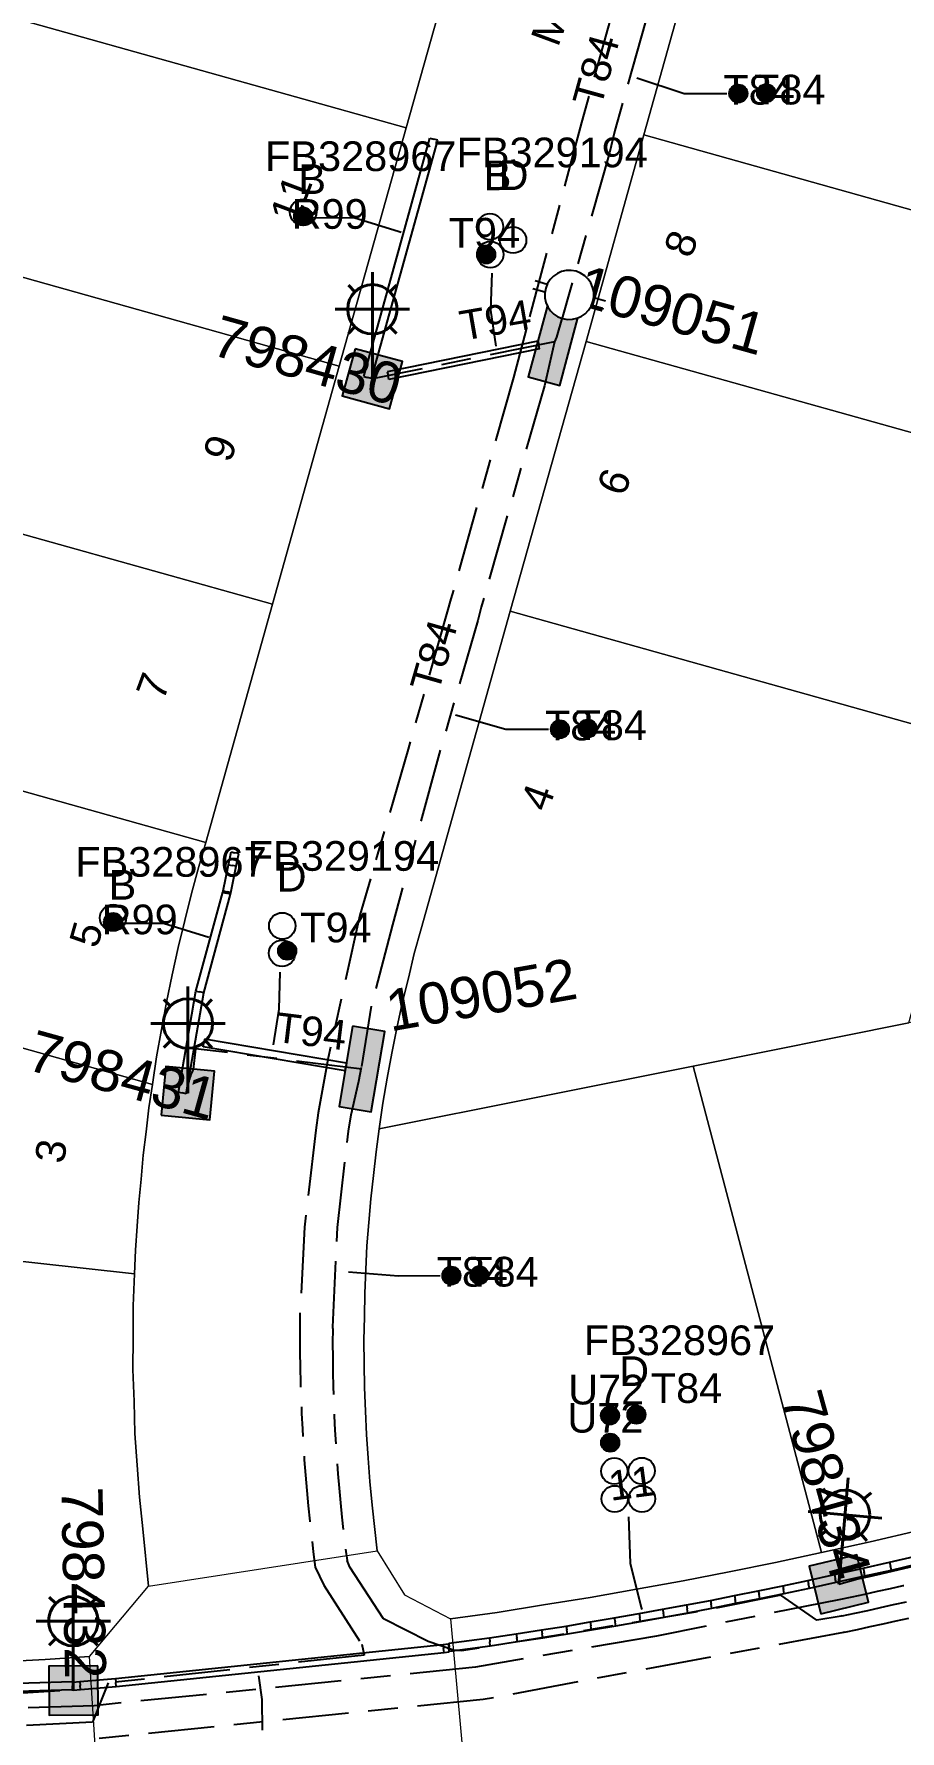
# Model space of a CAD drawing. Header units: metres. Extents: x 289087 to 291245, y 6227587 to 6229773.
# Drawn here: x 290771.9 to 290824.4, y 6228295.6 to 6228398.5 of the extents above; entities that cross this region are included whole.
import ezdxf
from ezdxf.enums import TextEntityAlignment as Align

# ---------------------------------------------------------------- set-up
doc = ezdxf.new("R2010")
doc.units = ezdxf.units.M
doc.linetypes.add('Cable Exist UG', pattern=[8.2, 4, -1.2, 1.8, -1.2])
for name, color, linetype in [('_User Ducts Config', 7, 'Continuous'), ('Duct_SP_EXT', 7, 'Continuous'), ('Equip_LV_EXT', 7, 'Continuous'), ('Equip_SP_SL_EXT', 7, 'Continuous'), ('Mains_HV_EXT', 7, 'Continuous'), ('Mains_LV_EXT', 7, 'Continuous'), ('SupportsUG_SP_LV_EXT', 7, 'Continuous'), ('SupportsUG_SP_LV_SL_EXT', 7, 'Continuous')]:
    doc.layers.add(name, color=color, linetype=linetype)
doc.layers.add('Cadastre Land Parcels_SP_EXT', color=9, linetype='Continuous', lineweight=5)
doc.layers.add('Cadastre Roads_SP_EXT', color=9, linetype='Continuous', lineweight=5)
doc.styles.add('COLUMN_LABEL', font='arial.ttf')
doc.styles.add('iecARIAL', font='arial.ttf', dxfattribs={"height": 2})
doc.styles.add('POLE_LABEL', font='arial.ttf')
doc.styles.get("Standard").update_dxf_attribs({"font": 'arial.ttf'})

# ---------------------------------------------------------------- blocks, each defined once
blk = doc.blocks.new('COLUMN_EXT')
blk.add_hatch(color=256).paths.add_polyline_path([(-1.49, 1.48), (-1.49, -1.49), (1.48, -1.49), (1.48, 1.48)])
blk.add_lwpolyline([(-1.49, -1.49), (1.48, -1.49), (1.48, 1.48), (-1.49, 1.48)], close=True)
for tag, height, style, flags, p in [('ASSET_NUM', 2.5, 'COLUMN_LABEL', 8, (2, 2)), ('STRUCTURE_PLANT_NUMBER', 0.2, 'POLE_LABEL', 9, (1.81, 0.03)), ('STREET_CODE', 0.2, 'COLUMN_LABEL', 9, (1.81, -0.2))]:
    blk.add_attdef(tag, text='', height=height, dxfattribs=dict(style=style, flags=flags)).set_placement(p, align=Align.MIDDLE_LEFT)
at = {"flags": 9}
for tag, p in [('COLUMN_TYPE', (1.81, -0.4)), ('OWNED_BY', (1.81, -0.6)), ('STATE', (1.81, -0.8)), ('USAGE', (1.81, -1)), ('STREETNAME', (1.81, -1.6)), ('SUBURB', (1.81, -1.8)), ('LEGEND', (1.81, -1.2)), ('LOCATION', (1.81, -1.4)), ('NOTES', (1.81, -2))]:
    blk.add_attdef(tag, text='', height=0.2, dxfattribs=at).set_placement(p, align=Align.MIDDLE_LEFT)
at = {"flags": 1}
blk.add_attdef('Z', (1.81, -2.35), '', height=0.2, dxfattribs=at)
blk = doc.blocks.new('PILLAR_EXT')
blk.add_hatch(color=256).paths.add_polyline_path([(-2.475, 0.99), (-2.475, -0.99), (2.475, -0.99), (2.475, 0.99)])
blk.add_lwpolyline([(-2.475, -0.99), (2.475, -0.99), (2.475, 0.99), (-2.475, 0.99)], close=True)
at = {"style": 'iecARIAL', "flags": 8}
blk.add_attdef('ASSET_NUM', (1.5, 3.5), '', height=2.5, dxfattribs=at)
for tag, p, flags in [('OWNED_BY', (0, -0.2), 9), ('STATE', (0, -0.4), 9), ('SUPPORT_TYPE', (0, -0.6), 9), ('USAGE', (0, -0.8), 9), ('LEGEND', (0, -1), 9), ('LOCATION', (0, -1.2), 9), ('STREETNAME', (0, -1.8), 9), ('SUBURB', (0, -2), 1), ('NOTES', (0, -1.4), 9), ('PARENT', (0, -1.6), 9)]:
    blk.add_attdef(tag, p, '', height=0.2, dxfattribs=dict(flags=flags))
blk = doc.blocks.new('DUCT_EXT')
blk.add_circle((0, 0.8), 0.8)
at = {"flags": 1}
blk.add_attdef('Z', (0, 0), '', height=0.2, dxfattribs=at)
at = {"flags": 9}
for tag, p in [('DUCT_CODE', (0, 0)), ('XSECT_TYPE', (0, -0.2)), ('STATE', (0, -0.6)), ('FB_REFERENCE', (0, -0.4)), ('NOTES', (0, -0.8))]:
    blk.add_attdef(tag, text='', height=0.2, dxfattribs=at).set_placement(p, align=Align.MIDDLE_LEFT)
blk = doc.blocks.new('SL_LANTERN_EXT')
at = {"lineweight": 40}
for p, q in [((0, 1.97), (0, 6.47)), ((-1.46, 5.68), (-1.06, 5.28)), ((1.46, 5.68), (1.06, 5.28)), ((-2.25, 4.22), (2.25, 4.22)), ((-1.46, 2.76), (-1.06, 3.16)), ((1.46, 2.76), (1.06, 3.16)), ((0, 0), (0, 2.72))]:
    blk.add_line(p, q, dxfattribs=at)
blk.add_circle((0, 4.22), 1.5, dxfattribs=at)
at = {"style": 'iecARIAL', "flags": 9}
blk.add_attdef('ASSET_NUM', (1.5, 1.5), '', height=2.5, dxfattribs=at)
for tag, p, height, flags in [('CONSTRUCTED_VOLTAGE', (0.98, -0.65), 0.2, 9), ('CONTROL_TYPE', (0.98, -0.85), 0.2, 9), ('LANTERN_PURPOSE', (0.98, -1.05), 0.2, 9), ('LNUMBER', (2.18, -3.25), 2.5, 8), ('OPERATING_VOLTAGE', (0.98, -1.65), 0.2, 9), ('ORIENTATION', (0.98, -1.85), 0.2, 9), ('OWNED_BY', (0.98, -2.05), 0.2, 9), ('STATE', (0.98, -2.25), 0.2, 9), ('LANTERN_TYPE', (0.98, -1.25), 0.2, 9), ('NO_PHASES', (0.98, -1.45), 0.2, 9), ('USAGE', (0.98, -2.45), 0.2, 9), ('CEXIST', (0.98, -2.65), 0.2, 9), ('CNEW', (0.98, -2.85), 0.2, 9), ('CNUMBER', (0.98, -3.05), 0.2, 9), ('CREMOVE', (0.98, -3.25), 0.2, 9), ('CREPLACE', (0.98, -3.45), 0.2, 9), ('LKINGHEIGHT', (0.98, -3.65), 0.2, 9), ('LBRACKET', (0.98, -3.85), 0.2, 9), ('LBRACKETVOCAB', (0.98, -4.05), 0.2, 9), ('LCATEGORY', (0.98, -4.25), 0.2, 9), ('LCHARGE1', (0.98, -4.45), 0.2, 9), ('LCHARGE1PERCENT', (0.98, -4.65), 0.2, 9), ('LCHARGE2', (0.98, -4.85), 0.2, 9), ('LCHARGE2PERCENT', (0.98, -5.05), 0.2, 9), ('LCHARGE3', (0.98, -5.25), 0.2, 9), ('LCHARGE3PERCENT', (0.98, -5.45), 0.2, 9), ('LEXIST', (0.98, -5.65), 0.2, 9), ('LLAMP', (0.98, -5.85), 0.2, 9), ('LLAMPVOCAB', (0.98, -6.05), 0.2, 9), ('LMAST', (0.98, -6.25), 0.2, 9), ('LMASTVOCAB', (0.98, -6.45), 0.2, 9), ('LNEW', (0.98, -6.65), 0.2, 9), ('LANTNUMBER', (0.98, -6.85), 0.2, 9), ('LOUTREACH', (0.98, -7.25), 0.2, 9), ('LOUTREACHVOCAB', (0.98, -7.45), 0.2, 9), ('LRATECODE', (0.98, -7.65), 0.2, 9), ('LREMOVE', (0.98, -7.85), 0.2, 9), ('LREPLACE', (0.98, -8.05), 0.2, 9), ('LTYPE', (0.98, -8.25), 0.2, 9), ('STREETNAME', (0.98, -9.25), 0.2, 9), ('SUBURB', (0.98, -9.45), 0.2, 1), ('LTYPEVOCAB', (0.98, -8.45), 0.2, 9), ('LEGEND', (0.98, -8.65), 0.2, 9), ('LOCATION', (0.98, -8.85), 0.2, 9), ('NOTES', (0.98, -9.05), 0.2, 9)]:
    blk.add_attdef(tag, p, '', height=height, dxfattribs=dict(flags=flags))
blk = doc.blocks.new('LV_UG_LINKS_OPEN_EXT')
for p, q in [((-0.25, 1.47), (-0.25, 2.22)), ((0.25, 1.47), (0.25, 2.22)), ((-0.25, -1.47), (-0.25, -2.22)), ((0.25, -1.47), (0.25, -2.22))]:
    blk.add_line(p, q)
at = {"flags": 9}
for tag, p in [('ACTUAL_STATUS', (0, 0)), ('CONSTRUCTED_VOLTAGE', (0, -0.2)), ('OPERATING_VOLTAGE', (0, -0.6)), ('ORIENTATION', (0, -0.8)), ('STATE', (0, -1)), ('NO_PHASES', (0, -0.4)), ('SWITCH_TYPE', (0, -1.2)), ('USAGE', (0, -1.4)), ('NOTES', (0, -1.6))]:
    blk.add_attdef(tag, text='', height=0.2, dxfattribs=at).set_placement(p, align=Align.MIDDLE_LEFT)
at = {"flags": 1}
blk.add_attdef('Z', (0, 0), '', height=0.2, dxfattribs=at)
blk.add_wipeout([(-0.25, 1.47), (-0.43, 1.43), (-0.61, 1.36), (-0.77, 1.28), (-0.93, 1.17), (-1.07, 1.05), (-1.19, 0.9), (-1.29, 0.75), (-1.38, 0.58), (-1.44, 0.4), (-1.48, 0.22), (-1.49, 0.03), (-1.49, -0.16), (-1.45, -0.34), (-1.4, -0.52), (-1.32, -0.69), (-1.23, -0.85), (-1.11, -1), (-0.98, -1.13), (-0.83, -1.24), (-0.66, -1.34), (-0.49, -1.41), (-0.31, -1.46), (-0.13, -1.49), (0.06, -1.49), (0.25, -1.47), (0.43, -1.43), (0.61, -1.36), (0.77, -1.28), (0.93, -1.17), (1.07, -1.05), (1.19, -0.9), (1.29, -0.75), (1.38, -0.58), (1.44, -0.4), (1.48, -0.22), (1.49, -0.03), (1.49, 0.16), (1.45, 0.34), (1.4, 0.52), (1.32, 0.69), (1.23, 0.85), (1.11, 1), (0.98, 1.13), (0.83, 1.24), (0.66, 1.34), (0.49, 1.41), (0.31, 1.46), (0.13, 1.49), (-0.06, 1.49)])
blk.add_lwpolyline([(0, -1.49, 1), (0, 1.49, 1)], format="xyb", close=True)
blk = doc.blocks.new('CABLE_LARGE_EXT')
h = blk.add_hatch(color=256)
edge = h.paths.add_edge_path()
edge.add_arc((0, 0.55), 0.55, 0, 360)
blk.add_circle((0, 0.55), 0.55)
at = {"flags": 1}
blk.add_attdef('Z', (0, 0), '', height=0.2, dxfattribs=at)
at = {"flags": 9}
for tag, p in [('COND_CODE', (0, 0)), ('STATE', (0, -0.4)), ('XSECT_SIZE', (0, -0.6)), ('FB_REFERENCE', (0, -0.2)), ('NOTES', (0, -0.8))]:
    blk.add_attdef(tag, text='', height=0.2, dxfattribs=at).set_placement(p, align=Align.MIDDLE_LEFT)

msp = doc.modelspace()

# ---------------------------------------------------------------- linework, layer by layer
at = {"layer": '_User Ducts Config'}
for points in [[(290813.89, 6228394.87), (290811.29, 6228394.86), (290808.43, 6228395.81)], [(290788.76, 6228387.35), (290791.26, 6228387.37), (290794.02, 6228386.52), (290794.14, 6228386.48)], [(290799.63, 6228383.98), (290799.56, 6228381.75), (290799.88, 6228379.57)], [(290803.07, 6228356.32), (290800.49, 6228356.31), (290797.43, 6228357.18)], [(290777.23, 6228344.57), (290779.73, 6228344.58), (290782.46, 6228343.73)], [(290786.77, 6228341.6), (290786.71, 6228339.36), (290786.37, 6228337.2)], [(290796.5, 6228323.19), (290793.97, 6228323.16), (290790.94, 6228323.41)], [(290807.91, 6228308.57), (290808.03, 6228305.76), (290808.69, 6228303.08), (290808.73, 6228302.95)], [(290785.72, 6228295.63), (290785.7, 6228297.49), (290785.51, 6228298.93)]]:
    msp.add_lwpolyline(points, dxfattribs=at)
at = {"layer": 'Cadastre Land Parcels_SP_EXT', "linetype": 'Continuous'}
for points in [[(290798.49, 6228407.24), (290769.6, 6228415.33), (290769.11, 6228413.62), (290765.54, 6228400.9), (290794.44, 6228392.8), (290798.49, 6228407.24)], [(290842.33, 6228400.64), (290813.44, 6228408.74), (290808.85, 6228392.37), (290837.74, 6228384.27), (290842.33, 6228400.64)], [(290794.44, 6228392.8), (290765.54, 6228400.9), (290764.26, 6228396.28), (290761.5, 6228386.45), (290790.38, 6228378.35), (290794.44, 6228392.8)], [(290837.74, 6228384.27), (290808.85, 6228392.37), (290805.35, 6228379.85), (290834.23, 6228371.75), (290837.74, 6228384.27)], [(290790.38, 6228378.35), (290761.5, 6228386.45), (290759.39, 6228378.95), (290757.45, 6228372.01), (290786.33, 6228363.92), (290790.38, 6228378.35)], [(290833.15, 6228367.91), (290834.23, 6228371.75), (290805.35, 6228379.85), (290800.75, 6228363.49), (290829.64, 6228355.39), (290833.15, 6228367.91)], [(290786.33, 6228363.92), (290757.45, 6228372.01), (290754.54, 6228361.62), (290753.4, 6228357.57), (290782.28, 6228349.47), (290786.33, 6228363.92)], [(290811.84, 6228335.91), (290824.91, 6228338.52), (290829.64, 6228355.39), (290800.75, 6228363.49), (290795.35, 6228344.23), (290794.93, 6228342.74), (290794.57, 6228341.23), (290794.2, 6228339.73), (290793.88, 6228338.21), (290793.56, 6228336.7), (290793.29, 6228335.17), (290793.03, 6228333.65), (290792.8, 6228332.11), (290811.84, 6228335.91)], [(290779.3, 6228336.47), (290779.6, 6228338.13), (290779.9, 6228339.79), (290780.25, 6228341.45), (290780.61, 6228343.1), (290781.01, 6228344.74), (290781.42, 6228346.38), (290781.87, 6228348.01), (290782.28, 6228349.47), (290753.4, 6228357.57), (290749.68, 6228344.29), (290749.35, 6228343.12), (290779.05, 6228334.8), (290779.3, 6228336.47)], [(290778.03, 6228324.75), (290778.12, 6228326.19), (290778.22, 6228327.63), (290778.36, 6228329.06), (290778.49, 6228330.5), (290778.66, 6228331.93), (290778.84, 6228333.37), (290779.05, 6228334.8), (290749.35, 6228343.12), (290744.81, 6228326.95), (290754.13, 6228325.93), (290777.97, 6228323.3), (290778.03, 6228324.75)], [(290822.57, 6228307.05), (290825.51, 6228307.75), (290828.44, 6228308.45), (290831.37, 6228309.21), (290834.29, 6228309.97), (290837.2, 6228310.78), (290840.1, 6228311.6), (290843, 6228312.47), (290835.57, 6228340.65), (290824.91, 6228338.52), (290811.84, 6228335.91), (290819.62, 6228306.41), (290822.57, 6228307.05)], [(290799.95, 6228302.78), (290802.77, 6228303.23), (290805.59, 6228303.68), (290808.41, 6228304.19), (290811.23, 6228304.69), (290814.03, 6228305.24), (290816.83, 6228305.8), (290819.62, 6228306.41), (290811.84, 6228335.91), (290792.8, 6228332.11), (290792.61, 6228330.7), (290792.45, 6228329.28), (290792.29, 6228327.86), (290792.18, 6228326.43), (290792.06, 6228325), (290792, 6228323.57), (290791.92, 6228322.14), (290791.9, 6228320.71), (290791.87, 6228319.29), (290791.89, 6228317.86), (290791.91, 6228316.42), (290791.96, 6228314.99), (290792.03, 6228313.57), (290792.13, 6228312.14), (290792.24, 6228310.71), (290792.38, 6228309.29), (290792.67, 6228306.51), (290794.34, 6228303.84), (290797.12, 6228302.38), (290799.95, 6228302.78)], [(290764.41, 6228299.56), (290767.13, 6228299.65), (290769.83, 6228299.79), (290772.54, 6228299.92), (290775.24, 6228300.11), (290778.82, 6228304.38), (290778.46, 6228307.84), (290778.26, 6228309.77), (290778.13, 6228311.7), (290777.99, 6228313.63), (290777.94, 6228315.57), (290777.87, 6228317.51), (290777.88, 6228319.43), (290777.89, 6228321.37), (290777.97, 6228323.3), (290754.13, 6228325.93), (290753.57, 6228299.4), (290756.28, 6228299.39), (290758.99, 6228299.43), (290761.7, 6228299.47), (290764.41, 6228299.56)]]:
    msp.add_lwpolyline(points, close=True, dxfattribs=at)
at = {"layer": 'Cadastre Roads_SP_EXT', "linetype": 'Continuous'}
for points in [[(290798.49, 6228407.24), (290794.44, 6228392.8), (290790.38, 6228378.35), (290786.33, 6228363.92), (290782.28, 6228349.47), (290781.87, 6228348.01), (290781.42, 6228346.38), (290781.01, 6228344.74), (290780.61, 6228343.1), (290780.25, 6228341.45), (290779.9, 6228339.79), (290779.6, 6228338.13), (290779.3, 6228336.47), (290779.05, 6228334.8), (290778.84, 6228333.37), (290778.66, 6228331.93), (290778.49, 6228330.5), (290778.36, 6228329.06), (290778.22, 6228327.63), (290778.12, 6228326.19), (290778.03, 6228324.75), (290777.97, 6228323.3), (290777.89, 6228321.37), (290777.88, 6228319.43), (290777.87, 6228317.51), (290777.94, 6228315.57), (290777.99, 6228313.63), (290778.13, 6228311.7), (290778.26, 6228309.77), (290778.46, 6228307.84), (290778.82, 6228304.38), (290792.67, 6228306.51), (290792.67, 6228306.51), (290792.38, 6228309.29), (290792.24, 6228310.71), (290792.13, 6228312.14), (290792.03, 6228313.57), (290791.96, 6228314.99), (290791.91, 6228316.42), (290791.89, 6228317.86), (290791.87, 6228319.29), (290791.9, 6228320.71), (290791.92, 6228322.14), (290792, 6228323.57), (290792.06, 6228325), (290792.18, 6228326.43), (290792.29, 6228327.86), (290792.45, 6228329.28), (290792.61, 6228330.7), (290792.8, 6228332.11), (290793.03, 6228333.65), (290793.29, 6228335.17), (290793.56, 6228336.7), (290793.88, 6228338.21), (290794.2, 6228339.73), (290794.57, 6228341.23), (290794.93, 6228342.74), (290795.35, 6228344.23), (290800.75, 6228363.49), (290805.35, 6228379.85), (290808.85, 6228392.37), (290813.44, 6228408.74)], [(290825.51, 6228307.75), (290822.57, 6228307.05), (290819.62, 6228306.41), (290816.83, 6228305.8), (290814.03, 6228305.24), (290811.23, 6228304.69), (290808.41, 6228304.19), (290805.59, 6228303.68), (290802.77, 6228303.23), (290799.95, 6228302.78), (290797.12, 6228302.38), (290798.31, 6228289.4)], [(290771.28, 6228286.83), (290772.87, 6228286.91), (290774.47, 6228287.01), (290776.06, 6228287.11), (290775.24, 6228300.11), (290772.54, 6228299.92), (290769.83, 6228299.79)]]:
    msp.add_lwpolyline(points, dxfattribs=at)
at = {"layer": 'Duct_SP_EXT'}
for p, q in [((290791.86, 6228377.73), (290795.88, 6228392.18)), ((290795.88, 6228392.18), (290796.11, 6228392.11)), ((290796.35, 6228392.05), (290796.11, 6228392.11)), ((290792.33, 6228377.6), (290796.35, 6228392.05)), ((290802.43, 6228379.87), (290793.29, 6228378.01)), ((290802.43, 6228379.87), (290802.48, 6228379.64)), ((290802.53, 6228379.4), (290793.39, 6228377.54)), ((290802.53, 6228379.4), (290802.48, 6228379.64)), ((290791.86, 6228377.73), (290792.1, 6228377.66)), ((290792.33, 6228377.6), (290792.1, 6228377.66)), ((290793.29, 6228378.01), (290793.34, 6228377.78)), ((290793.39, 6228377.54), (290793.34, 6228377.78)), ((290783.66, 6228348.12), (290783.82, 6228348.89)), ((290783.82, 6228348.89), (290784.05, 6228348.84)), ((290783.34, 6228346.54), (290783.66, 6228348.12)), ((290783.66, 6228348.12), (290783.89, 6228348.07)), ((290783.81, 6228346.42), (290784.13, 6228348.02)), ((290784.13, 6228348.02), (290783.89, 6228348.07)), ((290784.29, 6228348.79), (290784.05, 6228348.84)), ((290784.13, 6228348.02), (290784.29, 6228348.79)), ((290781.69, 6228340.45), (290783.32, 6228346.46)), ((290782.16, 6228340.35), (290783.78, 6228346.33)), ((290783.32, 6228346.46), (290783.34, 6228346.54)), ((290783.32, 6228346.46), (290783.32, 6228346.46)), ((290783.32, 6228346.46), (290783.55, 6228346.4)), ((290783.32, 6228346.46), (290783.55, 6228346.4)), ((290783.34, 6228346.54), (290783.58, 6228346.48)), ((290783.78, 6228346.33), (290783.55, 6228346.4)), ((290783.78, 6228346.33), (290783.55, 6228346.4)), ((290783.81, 6228346.42), (290783.58, 6228346.48)), ((290783.78, 6228346.33), (290783.81, 6228346.42)), ((290783.78, 6228346.33), (290783.78, 6228346.33)), ((290780.62, 6228334.32), (290781.69, 6228340.45)), ((290781.1, 6228334.23), (290782.16, 6228340.35)), ((290781.69, 6228340.45), (290781.92, 6228340.4)), ((290782.16, 6228340.35), (290781.92, 6228340.4)), ((290782.2, 6228337.54), (290782.16, 6228337.3)), ((290790.82, 6228336.09), (290782.2, 6228337.54)), ((290782.12, 6228337.07), (290782.16, 6228337.3)), ((290790.74, 6228335.62), (290782.12, 6228337.07)), ((290790.74, 6228335.62), (290790.78, 6228335.85)), ((290790.82, 6228336.09), (290790.78, 6228335.85)), ((290780.62, 6228334.32), (290780.86, 6228334.28)), ((290781.1, 6228334.23), (290780.86, 6228334.28)), ((290822.15, 6228305.46), (290823.75, 6228305.82)), ((290823.75, 6228305.82), (290825.25, 6228306.17)), ((290823.75, 6228305.82), (290823.81, 6228305.59)), ((290823.86, 6228305.35), (290825.36, 6228305.7)), ((290817.27, 6228304.4), (290818.79, 6228304.72)), ((290818.79, 6228304.72), (290820.41, 6228305.08)), ((290818.79, 6228304.72), (290818.84, 6228304.49)), ((290818.89, 6228304.25), (290820.51, 6228304.61)), ((290820.41, 6228305.08), (290822.15, 6228305.46)), ((290820.41, 6228305.08), (290820.46, 6228304.84)), ((290820.41, 6228305.08), (290820.46, 6228304.84)), ((290820.51, 6228304.61), (290820.46, 6228304.84)), ((290820.52, 6228304.61), (290820.46, 6228304.84)), ((290820.52, 6228304.61), (290822.26, 6228304.99)), ((290822.15, 6228305.46), (290822.21, 6228305.22)), ((290822.26, 6228304.99), (290822.21, 6228305.22)), ((290822.26, 6228304.99), (290823.86, 6228305.35)), ((290823.86, 6228305.35), (290823.81, 6228305.59)), ((290812.89, 6228303.51), (290814.34, 6228303.8)), ((290814.34, 6228303.8), (290815.79, 6228304.09)), ((290814.34, 6228303.8), (290814.38, 6228303.56)), ((290814.43, 6228303.33), (290814.38, 6228303.56)), ((290814.43, 6228303.33), (290815.89, 6228303.62)), ((290815.79, 6228304.09), (290817.27, 6228304.4)), ((290815.79, 6228304.09), (290815.84, 6228303.86)), ((290815.89, 6228303.62), (290815.84, 6228303.86)), ((290815.89, 6228303.62), (290817.36, 6228303.93)), ((290817.27, 6228304.4), (290817.32, 6228304.16)), ((290817.36, 6228303.93), (290817.32, 6228304.16)), ((290817.36, 6228303.93), (290818.89, 6228304.25)), ((290818.89, 6228304.25), (290818.84, 6228304.49)), ((290807.06, 6228302.45), (290808.56, 6228302.71)), ((290808.56, 6228302.71), (290809.99, 6228302.97)), ((290808.56, 6228302.71), (290808.6, 6228302.47)), ((290809.99, 6228302.97), (290811.43, 6228303.24)), ((290809.99, 6228302.97), (290810.04, 6228302.73)), ((290810.08, 6228302.49), (290810.04, 6228302.73)), ((290810.08, 6228302.49), (290811.52, 6228302.76)), ((290811.43, 6228303.24), (290812.89, 6228303.51)), ((290811.43, 6228303.24), (290811.48, 6228303)), ((290811.52, 6228302.76), (290811.48, 6228303)), ((290811.52, 6228302.76), (290812.98, 6228303.04)), ((290812.89, 6228303.51), (290812.93, 6228303.28)), ((290812.98, 6228303.04), (290812.93, 6228303.28)), ((290812.98, 6228303.04), (290814.43, 6228303.33)), ((290801.11, 6228301.48), (290802.64, 6228301.72)), ((290802.64, 6228301.72), (290804.13, 6228301.95)), ((290802.64, 6228301.72), (290802.68, 6228301.48)), ((290804.13, 6228301.95), (290805.6, 6228302.2)), ((290804.13, 6228301.95), (290804.17, 6228301.72)), ((290804.21, 6228301.48), (290804.17, 6228301.72)), ((290804.21, 6228301.48), (290805.68, 6228301.72)), ((290805.6, 6228302.2), (290807.06, 6228302.45)), ((290805.6, 6228302.2), (290805.64, 6228301.96)), ((290805.68, 6228301.72), (290805.64, 6228301.96)), ((290805.68, 6228301.72), (290807.15, 6228301.97)), ((290807.06, 6228302.45), (290807.11, 6228302.21)), ((290807.15, 6228301.97), (290807.11, 6228302.21)), ((290807.15, 6228301.97), (290808.64, 6228302.23)), ((290808.64, 6228302.23), (290808.6, 6228302.47)), ((290808.64, 6228302.23), (290810.08, 6228302.49)), ((290776.8, 6228298.77), (290796.68, 6228300.83)), ((290796.68, 6228300.83), (290796.99, 6228300.87)), ((290796.68, 6228300.83), (290796.71, 6228300.59)), ((290796.74, 6228300.35), (290796.71, 6228300.59)), ((290796.99, 6228300.87), (290797.02, 6228300.63)), ((290797.02, 6228300.91), (290799.48, 6228301.24)), ((290797.02, 6228300.91), (290797.05, 6228300.67)), ((290797.05, 6228300.39), (290797.02, 6228300.63)), ((290797.08, 6228300.43), (290797.05, 6228300.67)), ((290797.08, 6228300.43), (290799.54, 6228300.76)), ((290799.48, 6228301.24), (290801.11, 6228301.48)), ((290799.48, 6228301.24), (290799.51, 6228301)), ((290799.54, 6228300.76), (290799.51, 6228301)), ((290799.54, 6228300.76), (290801.18, 6228301.01)), ((290801.11, 6228301.48), (290801.15, 6228301.24)), ((290801.18, 6228301.01), (290801.15, 6228301.24)), ((290801.18, 6228301.01), (290802.72, 6228301.24)), ((290802.72, 6228301.24), (290802.68, 6228301.48)), ((290802.72, 6228301.24), (290804.21, 6228301.48)), ((290776.85, 6228298.29), (290796.74, 6228300.35)), ((290796.74, 6228300.35), (290797.05, 6228300.39)), ((290774.2, 6228298.56), (290753.91, 6228297.94)), ((290774.2, 6228298.56), (290774.2, 6228298.32)), ((290774.23, 6228298.55), (290774.64, 6228298.58)), ((290774.23, 6228298.55), (290774.25, 6228298.31)), ((290774.64, 6228298.58), (290776.8, 6228298.77)), ((290774.64, 6228298.58), (290774.66, 6228298.34)), ((290776.8, 6228298.77), (290776.82, 6228298.53)), ((290776.85, 6228298.29), (290776.82, 6228298.53)), ((290774.21, 6228298.08), (290753.93, 6228297.46)), ((290774.21, 6228298.08), (290774.2, 6228298.32)), ((290774.27, 6228298.07), (290774.25, 6228298.31)), ((290774.27, 6228298.07), (290774.68, 6228298.1)), ((290774.68, 6228298.1), (290774.66, 6228298.34)), ((290774.68, 6228298.1), (290776.85, 6228298.29))]:
    msp.add_line(p, q, dxfattribs=at)
at = {"layer": 'Mains_HV_EXT', "linetype": 'Cable Exist UG'}
for points in [[(290833.04, 6228306.56, -0.01603), (290820.7, 6228303.56), (290820.7, 6228303.56), (290820.67, 6228303.55), (290809.62, 6228301.34), (290798.65, 6228299.46), (290775.52, 6228297.12), (290775.52, 6228297.12), (290753.99, 6228296.41)], [(290833.51, 6228304.62, -0.016076), (290821.01, 6228301.58), (290821.01, 6228301.58), (290820.96, 6228301.57), (290799.1, 6228297.49), (290775.66, 6228295.11)]]:
    msp.add_lwpolyline(points, format="xyb", dxfattribs=at)
at = {"layer": 'Mains_LV_EXT', "linetype": 'Cable Exist UG'}
for points in [[(290803.44, 6228379.83), (290802.82, 6228377.16), (290802.82, 6228377.16), (290798.99, 6228363.73), (290798.79, 6228362.93), (290798.79, 6228362.93), (290796.37, 6228354.62), (290793.61, 6228344.47), (290792.31, 6228339.55), (290791.73, 6228335.88)], [(290803.44, 6228379.83), (290792.39, 6228377.58)]]:
    msp.add_lwpolyline(points, dxfattribs=at)
for points in [[(290791.75, 6228335.73), (290781.66, 6228336.96), (290781.52, 6228335.7), (290781.52, 6228335.7, 0.107829), (290781.15, 6228334.24)], [(290833.28, 6228305.59, -0.01605), (290820.87, 6228302.57), (290820.87, 6228302.57), (290820.82, 6228302.56), (290819.35, 6228302.31), (290817.15, 6228303.82), (290817.15, 6228303.82), (290812.09, 6228302.81), (290797.79, 6228300.44), (290797.3, 6228300.49), (290795.77, 6228301.01), (290793.06, 6228302.38), (290791.02, 6228305.53), (290790.85, 6228305.93), (290790.85, 6228305.93, -0.034926), (290789.98, 6228319.99), (290789.98, 6228319.99), (290789.98, 6228320.08), (290790.27, 6228326.11), (290790.94, 6228331.96), (290791.11, 6228332.95), (290791.11, 6228332.95), (290791.56, 6228335), (290791.72, 6228335.84)], [(290820.68, 6228304.49), (290821.83, 6228304.81), (290821.83, 6228304.81, 0.014369), (290832.82, 6228307.54), (290832.82, 6228307.54), (290843.98, 6228310.66)], [(290731.3, 6228298.28), (290732.34, 6228298.16), (290732.34, 6228298.16, 0.014096), (290753.93, 6228297.4), (290753.93, 6228297.4), (290769.45, 6228297.79), (290774.27, 6228298.1)]]:
    msp.add_lwpolyline(points, format="xyb", dxfattribs=at)

# ---------------------------------------------------------------- block references
at = {"layer": '_User Ducts Config'}
for name, p, rotation in [('CABLE_LARGE_EXT', (290814.03, 6228394.88), 270.020791723344), ('CABLE_LARGE_EXT', (290815.72, 6228394.91), 270.020791723344), ('DUCT_EXT', (290798.72, 6228386.79), 271.1345438198867), ('DUCT_EXT', (290798.74, 6228385.1), 271.1345438198867), ('DUCT_EXT', (290800.12, 6228385.98), 271.1345438198867), ('CABLE_LARGE_EXT', (290803.21, 6228356.33), 270.020791723344), ('CABLE_LARGE_EXT', (290804.89, 6228356.37), 270.020791723344), ('DUCT_EXT', (290787.71, 6228342.75), 90.20797451431139), ('CABLE_LARGE_EXT', (290796.63, 6228323.2), 270.020791723344), ('CABLE_LARGE_EXT', (290798.33, 6228323.23), 270.020791723344), ('CABLE_LARGE_EXT', (290806.25, 6228314.72), 270.020791723344), ('CABLE_LARGE_EXT', (290807.85, 6228314.77), 270.020791723344), ('CABLE_LARGE_EXT', (290806.26, 6228313.07), 270.020791723344), ('DUCT_EXT', (290806.26, 6228311.35), 270.020791723344), ('DUCT_EXT', (290807.92, 6228311.36), 270.020791723344), ('DUCT_EXT', (290806.28, 6228309.66), 270.020791723344), ('DUCT_EXT', (290807.93, 6228309.66), 270.020791723344)]:
    msp.add_blockref(name, p, dxfattribs=dict(at, rotation=rotation))
for name, p in [('DUCT_EXT', (290788.19, 6228386.88)), ('CABLE_LARGE_EXT', (290788.19, 6228386.88)), ('CABLE_LARGE_EXT', (290799.29, 6228384.57)), ('DUCT_EXT', (290776.66, 6228344.1)), ('CABLE_LARGE_EXT', (290776.66, 6228344.1)), ('DUCT_EXT', (290786.92, 6228343.61)), ('CABLE_LARGE_EXT', (290787.22, 6228342.35))]:
    msp.add_blockref(name, p, dxfattribs=at)
at = {"layer": 'Equip_SP_SL_EXT'}
for p in [(290792.39, 6228377.58), (290781.2, 6228334.27), (290774.25, 6228298.03)]:
    msp.add_blockref('SL_LANTERN_EXT', p, dxfattribs=at)
at = {"layer": 'Equip_SP_SL_EXT', "rotation": 355.0030695811138}
msp.add_blockref('SL_LANTERN_EXT', (290820.68, 6228304.49), dxfattribs=at)
at = {"layer": 'SupportsUG_SP_LV_EXT'}
ref = msp.add_blockref('PILLAR_EXT', (290803.44, 6228379.83), dxfattribs=dict(at, rotation=255.0382311026108))
ref.add_attrib('ASSET_NUM', '109051', dxfattribs={"layer": '0', "height": 2.5, "rotation": 344.3839, "style": 'iecARIAL'}).set_placement((290804.94, 6228383.33), align=Align.MIDDLE_LEFT)
ref = msp.add_blockref('PILLAR_EXT', (290791.75, 6228335.73), dxfattribs=dict(at, rotation=260.4649569113362))
ref.add_attrib('ASSET_NUM', '109052', dxfattribs={"layer": '0', "height": 2.5, "rotation": 10.0229, "style": 'iecARIAL'}).set_placement((290793.25, 6228339.23), align=Align.MIDDLE_LEFT)
at = {"layer": 'SupportsUG_SP_LV_SL_EXT'}
ref = msp.add_blockref('COLUMN_EXT', (290792.39, 6228377.58), dxfattribs=dict(at, rotation=254.8047227145062))
ref.add_attrib('ASSET_NUM', '798430', dxfattribs={"layer": '0', "height": 2.5, "rotation": 344.2892, "style": 'COLUMN_LABEL'}).set_placement((290794.39, 6228378.33), align=Align.TOP_RIGHT)
ref = msp.add_blockref('COLUMN_EXT', (290781.2, 6228334.27), dxfattribs=dict(at, rotation=354.7459406016461))
ref.add_attrib('ASSET_NUM', '798431', dxfattribs={"layer": '0', "height": 2.5, "rotation": 344.4914, "style": 'COLUMN_LABEL'}).set_placement((290783.2, 6228335.02), align=Align.TOP_RIGHT)
ref = msp.add_blockref('COLUMN_EXT', (290820.68, 6228304.49), dxfattribs=dict(at, rotation=13.59970291064629))
ref.add_attrib('ASSET_NUM', '798434', dxfattribs={"layer": '0', "height": 2.5, "rotation": 285.4914, "style": 'COLUMN_LABEL'}).set_placement((290822.68, 6228305.24), align=Align.TOP_RIGHT)
ref = msp.add_blockref('COLUMN_EXT', (290774.25, 6228298.03), dxfattribs=dict(at, rotation=180.3857613265703))
ref.add_attrib('ASSET_NUM', '798432', dxfattribs={"layer": '0', "height": 2.5, "rotation": 271.1225, "style": 'COLUMN_LABEL'}).set_placement((290776.25, 6228298.78), align=Align.TOP_RIGHT)

# ---------------------------------------------------------------- texts
at = {"layer": '_User Ducts Config'}
for s, p in [('T84', (290813.67, 6228394.21)), ('T84', (290815.53, 6228394.22)), ('FB329194', (290797.49, 6228390.41)), ('FB328967', (290785.88, 6228390.18)), ('B', (290787.9, 6228388.79)), ('B', (290799.14, 6228389.02)), ('D', (290800.04, 6228389.03)), ('R99', (290787.49, 6228386.68)), ('T94', (290797.01, 6228385.54)), ('T84', (290802.85, 6228355.66)), ('T84', (290804.71, 6228355.68)), ('FB328967', (290774.37, 6228347.39)), ('FB329194', (290784.83, 6228347.75)), ('D', (290786.58, 6228346.49)), ('B', (290776.39, 6228346)), ('R99', (290775.97, 6228343.9)), ('T94', (290788.01, 6228343.41)), ('T84', (290796.28, 6228322.53)), ('T84', (290798.14, 6228322.54)), ('FB328967', (290805.21, 6228318.38)), ('D', (290807.35, 6228316.51)), ('U72', (290804.26, 6228315.39)), ('T84', (290809.27, 6228315.48)), ('U72', (290804.21, 6228313.68))]:
    msp.add_text(s, height=1.8, dxfattribs=at).set_placement(p)
at = {"layer": 'Cadastre Land Parcels_SP_EXT'}
for s, rotation, p in [('11', 69.444, (290787.81, 6228386.87)), ('8', 69.7751, (290811.7, 6228384.82)), ('9', 69.7751, (290783.75, 6228372.42)), ('6', 70.0169, (290807.65, 6228370.38)), ('7', 69.7751, (290779.7, 6228357.98)), ('4', 70.0169, (290803.01, 6228351.25)), ('5', 74.09, (290775.7, 6228342.98)), ('3', 82.2695, (290773.69, 6228329.94)), ('11', 7.4757, (290806.83, 6228309.54))]:
    msp.add_text(s, height=1.8, rotation=rotation, dxfattribs=at).set_placement(p)
at = {"layer": 'Cadastre Roads_SP_EXT'}
msp.add_text('MONTAZAH ST', height=1.8, rotation=69.7751, dxfattribs=at).set_placement((290803.64, 6228397.64))
at = {"layer": 'Mains_LV_EXT'}
for s, rotation, p in [('T84', 74.5351, (290806.24, 6228393.96)), ('T84', 74.0244, (290796.38, 6228358.47)), ('T94', 352.9865, (290786.41, 6228337.39))]:
    msp.add_text(s, height=1.8, rotation=rotation, dxfattribs=at).set_placement(p)

# ---------------------------------------------------------------- next in the draw order: block references
at = {"layer": 'Equip_LV_EXT', "rotation": 74.17644674711818}
msp.add_blockref('LV_UG_LINKS_OPEN_EXT', (290804.33, 6228382.67), dxfattribs=at)

# ---------------------------------------------------------------- next in the draw order: linework, layer by layer
at = {"layer": 'Mains_LV_EXT', "linetype": 'Cable Exist UG'}
msp.add_lwpolyline([(290811.64, 6228409.12), (290811.21, 6228407.19), (290811.21, 6228407.19), (290807.09, 6228392.64), (290806.77, 6228391.28), (290806.77, 6228391.28), (290803.56, 6228380.1), (290803.44, 6228379.83)], dxfattribs=at)
msp.add_lwpolyline([(290809.12, 6228407.62), (290805.07, 6228393.13), (290801.72, 6228380.58), (290800.94, 6228377.67), (290800.94, 6228377.67), (290797.15, 6228364.25), (290796.92, 6228363.46), (290794.56, 6228355.13), (290791.63, 6228345.05), (290789.7, 6228336.4), (290789.1, 6228333.08), (290789.1, 6228333.08), (290788.95, 6228332.03), (290788.27, 6228326.13), (290787.98, 6228320.63), (290787.99, 6228320.44), (290787.99, 6228320.44, 0.034619), (290788.92, 6228305.53), (290788.92, 6228305.53), (290789.44, 6228304.43), (290791.74, 6228300.85), (290791.89, 6228300.19), (290776.37, 6228298.5), (290775.41, 6228296.12), (290775.41, 6228296.12), (290764.42, 6228295.6)], format="xyb", dxfattribs=at)

# ---------------------------------------------------------------- next in the draw order: texts
at = {"layer": 'Mains_LV_EXT'}
msp.add_text('T94', height=1.8, rotation=9.9018, dxfattribs=at).set_placement((290797.86, 6228379.89))

doc.saveas('drawing.dxf')
